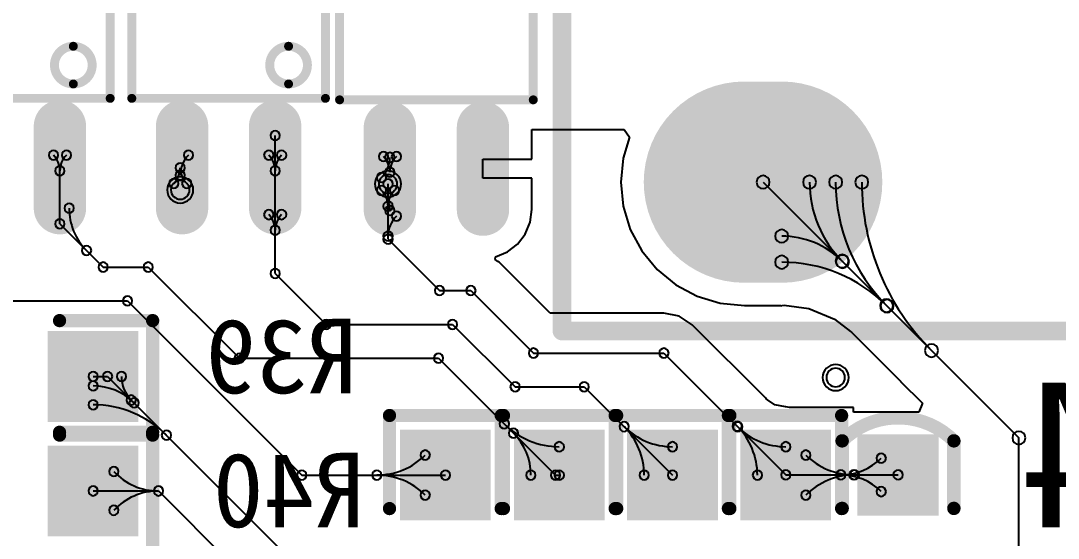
# Model space of a CAD drawing. Header units: inches. Extents: x 32166 to 34772, y 2386 to 4229.
# Drawn here: x 33564.4 to 33624.6, y 3107.7 to 3137.7 of the extents above; entities that cross this region are included whole.
import ezdxf

# ---------------------------------------------------------------- set-up
doc = ezdxf.new("R2010")
doc.units = ezdxf.units.IN
doc.header["$LTSCALE"] = 0.64311
doc.header["$MEASUREMENT"] = 0
for name, color, linetype in [('BOTTOMLAYER', 5, 'CONTINUOUS'), ('BOTTOMOVERLAY', 54, 'CONTINUOUS'), ('BOTTOMPASTE', 16, 'CONTINUOUS'), ('BOTTOMSOLDER', 6, 'CONTINUOUS'), ('MULTILAYER', 9, 'CONTINUOUS')]:
    doc.layers.add(name, color=color, linetype=linetype)
doc.styles.get("Standard").update_dxf_attribs({"font": 'txt', "width": 0.8})

msp = doc.modelspace()

# ---------------------------------------------------------------- linework, layer by layer
at = {"layer": 'BOTTOMLAYER'}
for p, q in [((33579.161, 3123.049), (33579.161, 3131.046)), ((33594.047, 3129.672), (33594.047, 3131.391)), ((33594.047, 3131.391), (33599.394, 3131.391)), ((33599.394, 3131.391), (33599.721, 3130.951)), ((33599.721, 3130.951), (33599.354, 3129.742)), ((33591.213, 3128.575), (33591.213, 3129.672)), ((33591.213, 3129.672), (33594.047, 3129.672)), ((33599.354, 3129.742), (33599.216, 3128.344)), ((33566.677, 3125.927), (33566.677, 3129.007)), ((33585.706, 3125.041), (33585.706, 3128.238)), ((33594.047, 3128.575), (33591.213, 3128.575)), ((33594.047, 3126.747), (33594.047, 3128.575)), ((33599.216, 3128.344), (33599.354, 3126.947)), ((33607.459, 3128.344), (33622.297, 3113.506)), ((33599.354, 3126.947), (33599.761, 3125.604)), ((33593.95, 3126.014), (33594.047, 3126.747)), ((33566.677, 3125.927), (33569.187, 3123.417)), ((33593.667, 3125.331), (33593.95, 3126.014)), ((33599.761, 3125.604), (33600.423, 3124.365)), ((33585.706, 3125.041), (33588.696, 3122.052)), ((33593.217, 3124.745), (33593.667, 3125.331)), ((33592.63, 3124.295), (33593.217, 3124.745)), ((33591.912, 3123.859), (33591.947, 3124.012)), ((33592.083, 3123.744), (33591.912, 3123.859)), ((33591.947, 3124.012), (33592.63, 3124.295)), ((33600.423, 3124.365), (33601.314, 3123.28)), ((33569.187, 3123.417), (33571.795, 3123.417)), ((33571.795, 3123.417), (33577.083, 3118.129)), ((33592.16, 3123.693), (33592.083, 3123.744)), ((33595.103, 3120.749), (33592.16, 3123.693)), ((33601.314, 3123.28), (33602.399, 3122.389)), ((33579.161, 3123.049), (33582.121, 3120.09)), ((33588.696, 3122.052), (33590.518, 3122.052)), ((33590.518, 3122.052), (33594.142, 3118.428)), ((33602.399, 3122.389), (33603.638, 3121.727)), ((33547.716, 3121.455), (33570.6, 3121.455)), ((33570.6, 3121.455), (33580.708, 3111.347)), ((33603.638, 3121.727), (33604.981, 3121.32)), ((33604.981, 3121.32), (33606.379, 3121.182)), ((33606.379, 3121.182), (33608.467, 3121.182)), ((33608.467, 3121.182), (33608.539, 3121.168)), ((33608.539, 3121.182), (33608.678, 3121.196)), ((33608.539, 3121.168), (33608.539, 3121.182)), ((33608.678, 3121.196), (33610.122, 3121.005)), ((33610.122, 3121.005), (33611.598, 3120.394)), ((33601.712, 3120.749), (33595.103, 3120.749)), ((33602.6, 3120.573), (33601.712, 3120.749)), ((33603.353, 3120.069), (33602.6, 3120.573)), ((33611.598, 3120.394), (33612.522, 3119.685)), ((33582.121, 3120.09), (33589.45, 3120.09)), ((33589.45, 3120.09), (33593.073, 3116.467)), ((33607.594, 3115.829), (33603.353, 3120.069)), ((33612.522, 3119.685), (33612.584, 3119.637)), ((33612.584, 3119.637), (33612.832, 3119.389)), ((33612.832, 3119.389), (33612.832, 3119.389)), ((33612.832, 3119.389), (33612.832, 3119.389)), ((33612.832, 3119.389), (33612.832, 3119.389)), ((33612.832, 3119.389), (33612.858, 3119.363)), ((33612.858, 3119.363), (33612.858, 3119.363)), ((33612.858, 3119.363), (33612.858, 3119.363)), ((33612.858, 3119.363), (33612.858, 3119.363)), ((33612.858, 3119.363), (33612.858, 3119.363)), ((33612.858, 3119.363), (33612.858, 3119.363)), ((33612.858, 3119.363), (33612.858, 3119.363)), ((33612.858, 3119.363), (33612.858, 3119.363)), ((33612.858, 3119.363), (33612.858, 3119.363)), ((33612.858, 3119.363), (33612.858, 3119.363)), ((33612.858, 3119.363), (33612.858, 3119.363)), ((33612.858, 3119.363), (33612.858, 3119.363)), ((33612.858, 3119.363), (33612.858, 3119.363)), ((33612.858, 3119.363), (33612.858, 3119.363)), ((33612.858, 3119.363), (33612.858, 3119.363)), ((33612.858, 3119.363), (33612.858, 3119.363)), ((33612.858, 3119.363), (33612.858, 3119.363)), ((33612.858, 3119.363), (33612.858, 3119.363)), ((33612.858, 3119.363), (33612.858, 3119.363)), ((33612.858, 3119.363), (33612.858, 3119.363)), ((33612.858, 3119.363), (33612.858, 3119.363)), ((33612.858, 3119.363), (33612.858, 3119.363)), ((33612.858, 3119.363), (33612.858, 3119.363)), ((33612.858, 3119.363), (33612.858, 3119.363)), ((33612.858, 3119.363), (33612.858, 3119.363)), ((33612.858, 3119.363), (33612.858, 3119.363)), ((33612.858, 3119.363), (33615.424, 3116.798)), ((33594.142, 3118.428), (33601.712, 3118.428)), ((33601.712, 3118.428), (33608.784, 3111.356)), ((33577.083, 3118.129), (33588.637, 3118.129)), ((33588.637, 3118.129), (33595.42, 3111.347)), ((33568.599, 3117.069), (33569.443, 3117.069)), ((33569.443, 3117.069), (33610.806, 3075.707)), ((33615.424, 3116.798), (33615.438, 3116.781)), ((33615.438, 3116.781), (33615.439, 3116.782)), ((33615.438, 3116.781), (33615.438, 3116.781)), ((33615.439, 3116.782), (33616.711, 3115.511)), ((33593.073, 3116.467), (33597.088, 3116.467)), ((33597.088, 3116.467), (33602.209, 3111.347)), ((33607.6, 3115.836), (33607.594, 3115.829)), ((33607.646, 3115.777), (33607.6, 3115.836)), ((33607.713, 3115.71), (33607.646, 3115.777)), ((33608.152, 3115.417), (33607.713, 3115.71)), ((33608.754, 3115.297), (33608.152, 3115.417)), ((33616.711, 3115.511), (33616.501, 3115.004)), ((33608.775, 3115.314), (33608.754, 3115.297)), ((33608.999, 3115.269), (33608.775, 3115.314)), ((33608.775, 3115.314), (33608.775, 3115.314)), ((33612.698, 3115.269), (33608.999, 3115.269)), ((33612.698, 3115.004), (33612.698, 3115.269)), ((33616.501, 3115.004), (33612.698, 3115.004)), ((33622.297, 3104.262), (33622.297, 3113.506)), ((33580.708, 3111.347), (33589.033, 3111.347)), ((33595.42, 3111.347), (33595.642, 3111.347)), ((33608.784, 3111.356), (33615.287, 3111.356)), ((33568.599, 3110.425), (33572.389, 3110.425)), ((33572.389, 3110.425), (33607.194, 3075.62))]:
    msp.add_line(p, q, dxfattribs=at)
for points, const_width in [([(33606.379, 3128.344), (33608.539, 3128.344)], 10.8), ([(33566.677, 3131.586), (33566.677, 3126.834)], 2.16), ([(33573.761, 3131.586), (33573.761, 3126.834)], 2.16), ([(33579.161, 3131.586), (33579.161, 3126.834)], 2.16), ([(33585.814, 3126.747), (33585.814, 3131.499)], 2.16), ([(33591.214, 3126.747), (33591.214, 3131.499)], 2.16)]:
    msp.add_lwpolyline(points, dxfattribs=dict(at, const_width=const_width))
for points, const_width in [([(33609.079, 3128.344, 1), (33603.679, 3128.344, 1)], 5.4), ([(33611.239, 3128.344, 1), (33605.839, 3128.344, 1)], 5.4), ([(33566.677, 3131.046, 1), (33566.677, 3132.126, 1)], 1.08), ([(33573.761, 3131.046, 1), (33573.761, 3132.126, 1)], 1.08), ([(33579.161, 3131.046, 1), (33579.161, 3132.126, 1)], 1.08), ([(33585.814, 3132.039, 1), (33585.814, 3130.959, 1)], 1.08), ([(33591.214, 3132.039, 1), (33591.214, 3130.959, 1)], 1.08), ([(33566.677, 3126.294, 1), (33566.677, 3127.374, 1)], 1.08), ([(33573.761, 3126.294, 1), (33573.761, 3127.374, 1)], 1.08), ([(33579.161, 3126.294, 1), (33579.161, 3127.374, 1)], 1.08), ([(33585.814, 3127.287, 1), (33585.814, 3126.207, 1)], 1.08), ([(33591.214, 3127.287, 1), (33591.214, 3126.207, 1)], 1.08)]:
    msp.add_lwpolyline(points, format="xyb", close=True, dxfattribs=dict(at, const_width=const_width))
for centre, radius, start, end in [((33579.161, 3131.046), 0.274, 0, 180), ((33579.161, 3131.046), 0.274, 180, 0), ((33566.301, 3129.914), 0.274, 0, 180), ((33566.301, 3129.914), 0.274, 180, 0), ((33565.394, 3129.007), 1.283, 0.00037, 45.00037), ((33567.96, 3129.007), 1.283, 134.99963, 179.99963), ((33567.052, 3129.914), 0.274, 0, 180), ((33567.052, 3129.914), 0.274, 180, 0), ((33575.305, 3128.746), 1.652, 134.99977, 179.99977), ((33574.137, 3129.914), 0.274, 0, 180), ((33574.137, 3129.914), 0.274, 180, 0), ((33578.786, 3129.914), 0.274, 0, 180), ((33578.786, 3129.914), 0.274, 180, 0), ((33577.879, 3129.007), 1.283, 0.00037, 45.00037), ((33580.444, 3129.007), 1.283, 134.99963, 179.99963), ((33579.537, 3129.914), 0.274, 0, 180), ((33579.537, 3129.914), 0.274, 180, 0), ((33585.439, 3129.828), 0.274, 0, 180), ((33585.439, 3129.828), 0.274, 180, 0), ((33584.532, 3128.921), 1.283, 0.00037, 45.00037), ((33585.814, 3129.781), 0.274, 0, 180), ((33587.097, 3128.921), 1.283, 134.99963, 179.99963), ((33586.19, 3129.828), 0.274, 0, 180), ((33586.19, 3129.828), 0.274, 180, 0), ((33566.677, 3129.007), 0.274, 0, 180), ((33566.677, 3129.007), 0.274, 0, 180), ((33566.677, 3129.007), 0.274, 0, 180), ((33573.654, 3129.175), 0.274, 0, 180), ((33573.654, 3129.175), 0.274, 0, 180), ((33579.161, 3129.007), 0.274, 0, 180), ((33579.161, 3129.007), 0.274, 0, 180), ((33584.163, 3129.781), 1.652, 314.99969, 359.99969), ((33585.814, 3129.781), 0.274, 180, 0), ((33566.677, 3129.007), 0.274, 180, 0), ((33566.677, 3129.007), 0.274, 180, 0), ((33566.677, 3129.007), 0.274, 180, 0), ((33572.371, 3129.175), 1.283, 314.99963, 359.99963), ((33573.654, 3129.175), 0.274, 180, 0), ((33573.654, 3129.175), 0.274, 180, 0), ((33573.654, 3128.746), 0.274, 0, 180), ((33573.654, 3128.746), 0.274, 180, 0), ((33574.936, 3129.175), 1.283, 180.00037, 225.00037), ((33579.161, 3129.007), 0.274, 180, 0), ((33579.161, 3129.007), 0.274, 180, 0), ((33585.331, 3128.613), 0.274, 0, 180), ((33585.331, 3128.613), 0.274, 180, 0), ((33585.706, 3128.238), 0.54, 0, 180), ((33585.814, 3128.921), 0.274, 0, 180), ((33585.814, 3128.921), 0.274, 0, 180), ((33585.814, 3128.921), 0.274, 180, 0), ((33585.814, 3128.921), 0.274, 180, 0), ((33607.459, 3128.344), 0.378, 0, 180), ((33610.159, 3128.344), 0.378, 0, 180), ((33610.159, 3128.344), 0.378, 0, 180), ((33611.671, 3128.344), 0.378, 0, 180), ((33611.671, 3128.344), 0.378, 0, 180), ((33613.183, 3128.344), 0.378, 0, 180), ((33613.183, 3128.344), 0.378, 0, 180), ((33573.278, 3128.268), 0.274, 0, 180), ((33573.278, 3128.268), 0.274, 180, 0), ((33573.654, 3127.892), 0.54, 0, 180), ((33574.029, 3128.268), 0.274, 0, 180), ((33574.029, 3128.268), 0.274, 180, 0), ((33585.331, 3127.862), 0.274, 0, 180), ((33585.331, 3127.862), 0.274, 0, 180), ((33585.706, 3128.238), 0.54, 180, 0), ((33585.706, 3128.238), 0.274, 0, 180), ((33585.706, 3128.238), 0.274, 180, 0), ((33586.082, 3127.862), 0.274, 0, 180), ((33607.459, 3128.344), 0.378, 180, 0), ((33610.159, 3128.344), 0.378, 180, 0), ((33610.159, 3128.344), 0.378, 180, 0), ((33616.677, 3128.344), 6.518, 180.00008, 225.00008), ((33616.677, 3128.344), 6.518, 180.00008, 225.00008), ((33611.671, 3128.344), 0.378, 180, 0), ((33611.671, 3128.344), 0.378, 180, 0), ((33621.839, 3128.344), 10.169, 179.99996, 224.99996), ((33621.839, 3128.344), 10.169, 179.99996, 224.99996), ((33613.183, 3128.344), 0.378, 180, 0), ((33613.183, 3128.344), 0.378, 180, 0), ((33627.002, 3128.344), 13.819, 180, 225), ((33627.002, 3128.344), 13.819, 180, 225), ((33573.654, 3127.892), 0.54, 180, 0), ((33585.331, 3127.862), 0.274, 180, 0), ((33585.331, 3127.862), 0.274, 180, 0), ((33584.163, 3126.694), 1.652, 0.00031, 45.00031), ((33584.423, 3126.955), 1.283, 0.00037, 45.00037), ((33586.989, 3126.955), 1.283, 134.99963, 179.99963), ((33586.082, 3127.862), 0.274, 180, 0), ((33567.208, 3126.834), 0.274, 0, 180), ((33567.208, 3126.834), 0.274, 180, 0), ((33570.681, 3126.834), 3.473, 180.00002, 225.00002), ((33585.706, 3126.955), 0.274, 0, 180), ((33585.706, 3126.955), 0.274, 0, 180), ((33585.706, 3126.955), 0.274, 180, 0), ((33585.706, 3126.955), 0.274, 180, 0), ((33585.814, 3126.694), 0.274, 0, 180), ((33566.677, 3125.927), 0.274, 0, 180), ((33566.677, 3125.927), 0.274, 0, 180), ((33578.786, 3126.458), 0.274, 0, 180), ((33578.786, 3126.458), 0.274, 180, 0), ((33577.879, 3125.551), 1.283, 0.00037, 45.00037), ((33580.444, 3125.551), 1.283, 134.99963, 179.99963), ((33579.537, 3126.458), 0.274, 0, 180), ((33579.537, 3126.458), 0.274, 180, 0), ((33585.814, 3126.694), 0.274, 180, 0), ((33587.358, 3125.204), 1.652, 134.99969, 179.99969), ((33586.19, 3126.372), 0.274, 0, 180), ((33586.19, 3126.372), 0.274, 180, 0), ((33566.677, 3125.927), 0.274, 180, 0), ((33566.677, 3125.927), 0.274, 180, 0), ((33579.161, 3125.551), 0.274, 0, 180), ((33579.161, 3125.551), 0.274, 0, 180), ((33608.539, 3125.212), 0.378, 0, 180), ((33608.539, 3125.212), 0.378, 0, 180), ((33579.161, 3125.551), 0.274, 180, 0), ((33579.161, 3125.551), 0.274, 180, 0), ((33585.706, 3125.204), 0.274, 0, 180), ((33585.706, 3125.041), 0.274, 0, 180), ((33585.706, 3125.041), 0.274, 0, 180), ((33585.706, 3125.204), 0.274, 180, 0), ((33585.706, 3125.041), 0.274, 180, 0), ((33585.706, 3125.041), 0.274, 180, 0), ((33608.539, 3125.212), 0.378, 180, 0), ((33608.539, 3125.212), 0.378, 180, 0), ((33608.539, 3120.258), 4.954, 45.00009, 90.00009), ((33608.539, 3120.258), 4.954, 45.00009, 90.00009), ((33568.225, 3124.378), 0.274, 0, 180), ((33568.225, 3124.378), 0.274, 180, 0), ((33608.539, 3123.7), 0.378, 0, 180), ((33608.539, 3123.7), 0.378, 0, 180), ((33612.042, 3123.761), 0.378, 0, 180), ((33612.042, 3123.761), 0.378, 0, 180), ((33612.068, 3123.735), 0.378, 0, 180), ((33612.068, 3123.735), 0.378, 0, 180), ((33569.187, 3123.417), 0.274, 0, 180), ((33569.187, 3123.417), 0.274, 0, 180), ((33569.187, 3123.417), 0.274, 180, 0), ((33569.187, 3123.417), 0.274, 180, 0), ((33571.795, 3123.417), 0.274, 0, 180), ((33571.795, 3123.417), 0.274, 0, 180), ((33571.795, 3123.417), 0.274, 180, 0), ((33571.795, 3123.417), 0.274, 180, 0), ((33579.161, 3123.049), 0.274, 0, 180), ((33579.161, 3123.049), 0.274, 0, 180), ((33608.539, 3123.7), 0.378, 180, 0), ((33608.539, 3123.7), 0.378, 180, 0), ((33608.539, 3115.096), 8.604, 45.00001, 90.00001), ((33608.539, 3115.096), 8.604, 45.00001, 90.00001), ((33612.042, 3123.761), 0.378, 180, 0), ((33612.042, 3123.761), 0.378, 180, 0), ((33612.068, 3123.735), 0.378, 180, 0), ((33612.068, 3123.735), 0.378, 180, 0), ((33579.161, 3123.049), 0.274, 180, 0), ((33579.161, 3123.049), 0.274, 180, 0), ((33588.696, 3122.052), 0.274, 0, 180), ((33588.696, 3122.052), 0.274, 0, 180), ((33588.696, 3122.052), 0.274, 180, 0), ((33588.696, 3122.052), 0.274, 180, 0), ((33590.518, 3122.052), 0.274, 0, 180), ((33590.518, 3122.052), 0.274, 0, 180), ((33590.518, 3122.052), 0.274, 180, 0), ((33590.518, 3122.052), 0.274, 180, 0), ((33570.6, 3121.455), 0.274, 0, 180), ((33570.6, 3121.455), 0.274, 0, 180), ((33570.6, 3121.455), 0.274, 180, 0), ((33570.6, 3121.455), 0.274, 180, 0), ((33614.623, 3121.18), 0.378, 0, 180), ((33614.623, 3121.18), 0.378, 0, 180), ((33614.649, 3121.154), 0.378, 0, 180), ((33614.649, 3121.154), 0.378, 0, 180), ((33614.623, 3121.18), 0.378, 180, 0), ((33614.623, 3121.18), 0.378, 180, 0), ((33614.649, 3121.154), 0.378, 180, 0), ((33614.649, 3121.154), 0.378, 180, 0), ((33582.121, 3120.09), 0.274, 0, 180), ((33582.121, 3120.09), 0.274, 0, 180), ((33589.45, 3120.09), 0.274, 0, 180), ((33589.45, 3120.09), 0.274, 0, 180), ((33582.121, 3120.09), 0.274, 180, 0), ((33582.121, 3120.09), 0.274, 180, 0), ((33589.45, 3120.09), 0.274, 180, 0), ((33589.45, 3120.09), 0.274, 180, 0), ((33577.083, 3118.129), 0.274, 0, 180), ((33577.083, 3118.129), 0.274, 0, 180), ((33588.637, 3118.129), 0.274, 0, 180), ((33588.637, 3118.129), 0.274, 0, 180), ((33594.142, 3118.428), 0.274, 0, 180), ((33594.142, 3118.428), 0.274, 0, 180), ((33594.142, 3118.428), 0.274, 180, 0), ((33594.142, 3118.428), 0.274, 180, 0), ((33601.712, 3118.428), 0.274, 0, 180), ((33601.712, 3118.428), 0.274, 0, 180), ((33601.712, 3118.428), 0.274, 180, 0), ((33601.712, 3118.428), 0.274, 180, 0), ((33617.23, 3118.573), 0.378, 0, 180), ((33617.23, 3118.573), 0.378, 0, 180), ((33617.23, 3118.573), 0.378, 180, 0), ((33617.23, 3118.573), 0.378, 180, 0), ((33577.083, 3118.129), 0.274, 180, 0), ((33577.083, 3118.129), 0.274, 180, 0), ((33588.637, 3118.129), 0.274, 180, 0), ((33588.637, 3118.129), 0.274, 180, 0), ((33568.599, 3117.069), 0.274, 0, 180), ((33569.443, 3117.069), 0.274, 0, 180), ((33569.443, 3117.069), 0.274, 0, 180), ((33570.245, 3117.069), 0.274, 0, 180), ((33570.245, 3117.069), 0.274, 0, 180), ((33611.67, 3117.006), 0.54, 0, 180), ((33568.599, 3117.069), 0.274, 180, 0), ((33568.599, 3116.52), 0.274, 0, 180), ((33568.599, 3116.52), 0.274, 0, 180), ((33569.443, 3117.069), 0.274, 180, 0), ((33569.443, 3117.069), 0.274, 180, 0), ((33570.245, 3117.069), 0.274, 180, 0), ((33570.245, 3117.069), 0.274, 180, 0), ((33572.181, 3117.069), 1.936, 180.00002, 225.00002), ((33572.181, 3117.069), 1.936, 180.00002, 225.00002), ((33593.073, 3116.467), 0.274, 0, 180), ((33593.073, 3116.467), 0.274, 0, 180), ((33597.088, 3116.467), 0.274, 0, 180), ((33597.088, 3116.467), 0.274, 0, 180), ((33611.67, 3117.006), 0.54, 180, 0), ((33568.599, 3116.52), 0.274, 180, 0), ((33568.599, 3116.52), 0.274, 180, 0), ((33568.599, 3113.158), 3.362, 45.00015, 90.00015), ((33568.599, 3113.158), 3.362, 45.00015, 90.00015), ((33570.812, 3115.7), 0.274, 0, 180), ((33570.812, 3115.7), 0.274, 0, 180), ((33593.073, 3116.467), 0.274, 180, 0), ((33593.073, 3116.467), 0.274, 180, 0), ((33597.088, 3116.467), 0.274, 180, 0), ((33597.088, 3116.467), 0.274, 180, 0), ((33568.599, 3115.423), 0.274, 0, 180), ((33568.599, 3115.423), 0.274, 0, 180), ((33568.599, 3115.423), 0.274, 180, 0), ((33568.599, 3115.423), 0.274, 180, 0), ((33568.599, 3109.412), 6.011, 45.00001, 90.00001), ((33568.599, 3109.412), 6.011, 45.00001, 90.00001), ((33570.812, 3115.7), 0.274, 180, 0), ((33570.812, 3115.7), 0.274, 180, 0), ((33570.976, 3115.536), 0.274, 0, 180), ((33570.976, 3115.536), 0.274, 0, 180), ((33570.976, 3115.536), 0.274, 180, 0), ((33570.976, 3115.536), 0.274, 180, 0), ((33592.452, 3114.314), 0.274, 0, 180), ((33592.452, 3114.314), 0.274, 0, 180), ((33592.452, 3114.314), 0.274, 180, 0), ((33592.452, 3114.314), 0.274, 180, 0), ((33595.642, 3117.504), 4.511, 224.99991, 269.99991), ((33595.642, 3117.504), 4.511, 224.99991, 269.99991), ((33599.399, 3114.156), 0.274, 0, 180), ((33599.399, 3114.156), 0.274, 0, 180), ((33599.399, 3114.156), 0.274, 0, 180), ((33599.399, 3114.156), 0.274, 0, 180), ((33599.399, 3114.156), 0.274, 180, 0), ((33599.399, 3114.156), 0.274, 180, 0), ((33599.399, 3114.156), 0.274, 180, 0), ((33599.399, 3114.156), 0.274, 180, 0), ((33596.589, 3111.347), 3.974, 360, 45), ((33602.209, 3116.966), 3.974, 225, 270), ((33602.209, 3116.966), 3.974, 225, 270), ((33596.589, 3111.347), 3.974, 360, 45), ((33605.952, 3114.188), 0.274, 0, 180), ((33605.952, 3114.188), 0.274, 0, 180), ((33605.952, 3114.188), 0.274, 180, 0), ((33605.952, 3114.188), 0.274, 180, 0), ((33605.997, 3114.143), 0.274, 0, 180), ((33605.997, 3114.143), 0.274, 0, 180), ((33603.111, 3111.347), 4.018, 360, 45), ((33603.111, 3111.347), 4.018, 360, 45), ((33572.85, 3113.662), 0.274, 0, 180), ((33572.85, 3113.662), 0.274, 0, 180), ((33572.85, 3113.662), 0.274, 180, 0), ((33572.85, 3113.662), 0.274, 180, 0), ((33592.99, 3113.776), 0.274, 0, 180), ((33592.99, 3113.776), 0.274, 0, 180), ((33592.99, 3113.776), 0.274, 180, 0), ((33592.99, 3113.776), 0.274, 180, 0), ((33590.56, 3111.347), 3.436, 359.99987, 44.99987), ((33590.56, 3111.347), 3.436, 359.99987, 44.99987), ((33605.997, 3114.143), 0.274, 180, 0), ((33605.997, 3114.143), 0.274, 180, 0), ((33608.775, 3116.921), 3.929, 225, 270), ((33608.775, 3116.921), 3.929, 225, 270), ((33622.297, 3113.506), 0.378, 0, 180), ((33622.297, 3113.506), 0.378, 0, 180), ((33595.642, 3112.992), 0.274, 0, 180), ((33595.642, 3112.992), 0.274, 0, 180), ((33595.642, 3112.992), 0.274, 180, 0), ((33595.642, 3112.992), 0.274, 180, 0), ((33602.209, 3112.992), 0.274, 0, 180), ((33602.209, 3112.992), 0.274, 0, 180), ((33602.209, 3112.992), 0.274, 180, 0), ((33602.209, 3112.992), 0.274, 180, 0), ((33608.775, 3112.992), 0.274, 0, 180), ((33608.775, 3112.992), 0.274, 0, 180), ((33608.775, 3112.992), 0.274, 180, 0), ((33608.775, 3112.992), 0.274, 180, 0), ((33622.297, 3113.506), 0.378, 180, 0), ((33622.297, 3113.506), 0.378, 180, 0), ((33585.059, 3115.32), 3.974, 270, 315), ((33585.059, 3115.32), 3.974, 270, 315), ((33587.869, 3112.51), 0.274, 0, 180), ((33587.869, 3112.51), 0.274, 0, 180), ((33587.869, 3112.51), 0.274, 180, 0), ((33587.869, 3112.51), 0.274, 180, 0), ((33609.939, 3112.51), 0.274, 0, 180), ((33609.939, 3112.51), 0.274, 0, 180), ((33609.939, 3112.51), 0.274, 180, 0), ((33609.939, 3112.51), 0.274, 180, 0), ((33612.726, 3115.298), 3.942, 225, 270), ((33612.726, 3115.298), 3.942, 225, 270), ((33614.317, 3112.326), 0.274, 0, 180), ((33614.317, 3112.326), 0.274, 0, 180), ((33569.802, 3111.548), 0.274, 0, 180), ((33569.802, 3111.548), 0.274, 0, 180), ((33611.976, 3114.667), 3.311, 269.99986, 314.99986), ((33611.976, 3114.667), 3.311, 269.99986, 314.99986), ((33614.317, 3112.326), 0.274, 180, 0), ((33614.317, 3112.326), 0.274, 180, 0), ((33569.802, 3111.548), 0.274, 180, 0), ((33569.802, 3111.548), 0.274, 180, 0), ((33572.389, 3113.965), 3.541, 223.05208, 270.00008), ((33572.389, 3113.965), 3.541, 223.05208, 270.00008), ((33580.708, 3111.347), 0.274, 0, 180), ((33580.708, 3111.347), 0.274, 0, 180), ((33580.708, 3111.347), 0.274, 180, 0), ((33580.708, 3111.347), 0.274, 180, 0), ((33585.059, 3111.347), 0.274, 0, 180), ((33585.059, 3111.347), 0.274, 0, 180), ((33585.059, 3111.347), 0.274, 0, 180), ((33585.059, 3111.347), 0.274, 0, 180), ((33585.059, 3111.347), 0.274, 180, 0), ((33585.059, 3111.347), 0.274, 180, 0), ((33585.059, 3111.347), 0.274, 180, 0), ((33585.059, 3111.347), 0.274, 180, 0), ((33585.059, 3107.373), 3.974, 45, 90), ((33585.059, 3107.373), 3.974, 45, 90), ((33589.033, 3111.347), 0.274, 0, 180), ((33589.033, 3111.347), 0.274, 180, 0), ((33593.996, 3111.347), 0.274, 0, 180), ((33593.996, 3111.347), 0.274, 0, 180), ((33593.996, 3111.347), 0.274, 180, 0), ((33593.996, 3111.347), 0.274, 180, 0), ((33595.42, 3111.347), 0.274, 0, 180), ((33595.42, 3111.347), 0.274, 0, 180), ((33595.42, 3111.347), 0.274, 180, 0), ((33595.42, 3111.347), 0.274, 180, 0), ((33595.642, 3111.347), 0.274, 0, 180), ((33595.642, 3111.347), 0.274, 180, 0), ((33600.563, 3111.347), 0.274, 0, 180), ((33600.563, 3111.347), 0.274, 0, 180), ((33600.563, 3111.347), 0.274, 180, 0), ((33600.563, 3111.347), 0.274, 180, 0), ((33602.209, 3111.347), 0.274, 0, 180), ((33602.209, 3111.347), 0.274, 180, 0), ((33607.129, 3111.347), 0.274, 0, 180), ((33607.129, 3111.347), 0.274, 0, 180), ((33607.129, 3111.347), 0.274, 180, 0), ((33607.129, 3111.347), 0.274, 180, 0), ((33608.784, 3111.356), 0.274, 0, 180), ((33608.784, 3111.356), 0.274, 0, 180), ((33608.784, 3111.356), 0.274, 180, 0), ((33608.784, 3111.356), 0.274, 180, 0), ((33612.771, 3107.351), 4.005, 90, 135), ((33612.771, 3107.351), 4.005, 90, 135), ((33611.976, 3111.356), 0.274, 0, 180), ((33611.976, 3111.356), 0.274, 0, 180), ((33611.976, 3111.356), 0.274, 0, 180), ((33611.976, 3111.356), 0.274, 0, 180), ((33611.976, 3111.356), 0.274, 180, 0), ((33611.976, 3111.356), 0.274, 180, 0), ((33611.976, 3111.356), 0.274, 180, 0), ((33611.976, 3111.356), 0.274, 180, 0), ((33611.976, 3108.044), 3.311, 45.00014, 90.00014), ((33611.976, 3108.044), 3.311, 45.00014, 90.00014), ((33612.726, 3111.356), 0.274, 0, 180), ((33612.726, 3111.356), 0.274, 0, 180), ((33612.726, 3111.356), 0.274, 180, 0), ((33612.726, 3111.356), 0.274, 180, 0), ((33612.771, 3111.356), 0.274, 0, 180), ((33612.771, 3111.356), 0.274, 0, 180), ((33612.771, 3111.356), 0.274, 180, 0), ((33612.771, 3111.356), 0.274, 180, 0), ((33615.287, 3111.356), 0.274, 0, 180), ((33615.287, 3111.356), 0.274, 180, 0), ((33568.599, 3110.425), 0.274, 0, 180), ((33572.389, 3110.425), 0.274, 0, 180), ((33572.389, 3110.425), 0.274, 0, 180), ((33572.389, 3110.425), 0.274, 0, 180), ((33572.389, 3110.425), 0.274, 0, 180), ((33572.389, 3110.425), 0.274, 0, 180), ((33572.389, 3110.425), 0.274, 0, 180), ((33614.317, 3110.386), 0.274, 0, 180), ((33614.317, 3110.386), 0.274, 0, 180), ((33568.599, 3110.425), 0.274, 180, 0), ((33572.389, 3106.884), 3.541, 89.99992, 136.94792), ((33572.389, 3106.884), 3.541, 89.99992, 136.94792), ((33572.389, 3110.425), 0.274, 180, 0), ((33572.389, 3110.425), 0.274, 180, 0), ((33572.389, 3110.425), 0.274, 180, 0), ((33572.389, 3110.425), 0.274, 180, 0), ((33572.389, 3110.425), 0.274, 180, 0), ((33572.389, 3110.425), 0.274, 180, 0), ((33587.869, 3110.183), 0.274, 0, 180), ((33587.869, 3110.183), 0.274, 0, 180), ((33587.869, 3110.183), 0.274, 180, 0), ((33587.869, 3110.183), 0.274, 180, 0), ((33609.939, 3110.183), 0.274, 0, 180), ((33609.939, 3110.183), 0.274, 0, 180), ((33609.939, 3110.183), 0.274, 180, 0), ((33609.939, 3110.183), 0.274, 180, 0), ((33614.317, 3110.386), 0.274, 180, 0), ((33614.317, 3110.386), 0.274, 180, 0), ((33569.802, 3109.301), 0.274, 0, 180), ((33569.802, 3109.301), 0.274, 0, 180), ((33569.802, 3109.301), 0.274, 180, 0), ((33569.802, 3109.301), 0.274, 180, 0)]:
    msp.add_arc(centre, radius, start, end, dxfattribs=at)
for points in [[(33566.405, 3114.874), (33570.794, 3114.874), (33566.405, 3119.264), (33570.794, 3119.264)], [(33586.838, 3113.541), (33586.838, 3109.152), (33591.227, 3113.541), (33591.227, 3109.152)], [(33597.837, 3109.152), (33597.837, 3113.541), (33593.448, 3109.152), (33593.448, 3113.541)], [(33604.403, 3109.152), (33604.403, 3113.541), (33600.014, 3109.152), (33600.014, 3113.541)], [(33610.97, 3109.152), (33610.97, 3113.541), (33606.581, 3109.152), (33606.581, 3113.541)], [(33613.367, 3113.276), (33613.367, 3109.436), (33617.208, 3113.276), (33617.208, 3109.436)], [(33566.405, 3108.23), (33570.794, 3108.23), (33566.405, 3112.619), (33570.794, 3112.619)]]:
    msp.add_solid(points, dxfattribs=at)
at = {"layer": 'BOTTOMOVERLAY'}
for points, const_width in [([(33595.795, 3119.704), (33595.795, 3244.984)], 1.08), ([(33569.593, 3133.206), (33569.593, 3152.214)], 0.518), ([(33570.845, 3133.206), (33570.845, 3152.214)], 0.518), ([(33582.077, 3133.206), (33582.077, 3152.214)], 0.518), ([(33582.898, 3133.119), (33582.898, 3152.127)], 0.518), ([(33594.13, 3133.119), (33594.13, 3152.127)], 0.518), ([(33558.361, 3133.206), (33569.593, 3133.206)], 0.518), ([(33570.845, 3133.206), (33582.077, 3133.206)], 0.518), ([(33582.898, 3133.119), (33594.13, 3133.119)], 0.518), ([(33566.655, 3120.309), (33572.055, 3120.309)], 0.768), ([(33572.055, 3113.829), (33572.055, 3120.309)], 0.768), ([(33595.795, 3119.704), (33651.955, 3119.704)], 1.08), ([(33585.793, 3109.403), (33585.793, 3114.803)], 0.768), ([(33585.793, 3114.803), (33592.273, 3114.803)], 0.768), ([(33592.273, 3109.403), (33592.273, 3114.803)], 0.768), ([(33592.402, 3114.803), (33598.882, 3114.803)], 0.768), ([(33592.402, 3109.403), (33592.402, 3114.803)], 0.768), ([(33598.882, 3109.403), (33598.882, 3114.803)], 0.768), ([(33598.969, 3114.803), (33605.449, 3114.803)], 0.768), ([(33598.969, 3109.403), (33598.969, 3114.803)], 0.768), ([(33605.449, 3109.403), (33605.449, 3114.803)], 0.768), ([(33605.535, 3114.803), (33612.015, 3114.803)], 0.768), ([(33605.535, 3109.403), (33605.535, 3114.803)], 0.768), ([(33612.015, 3109.403), (33612.015, 3114.803)], 0.768), ([(33566.655, 3113.829), (33572.055, 3113.829)], 0.768), ([(33566.655, 3113.665), (33572.055, 3113.665)], 0.768), ([(33572.055, 3107.185), (33572.055, 3113.665)], 0.768), ([(33612.047, 3109.412), (33612.047, 3113.331)], 0.778), ([(33618.527, 3109.412), (33618.527, 3113.331)], 0.778)]:
    msp.add_lwpolyline(points, dxfattribs=dict(at, const_width=const_width))
for points, const_width in [([(33567.453, 3136.228, 1), (33567.453, 3134.041, 1)], 0.518), ([(33567.453, 3136.099, 1), (33567.453, 3136.358, 1)], 0.259), ([(33579.938, 3136.228, 1), (33579.938, 3134.041, 1)], 0.518), ([(33579.938, 3136.099, 1), (33579.938, 3136.358, 1)], 0.259), ([(33567.453, 3133.911, 1), (33567.453, 3134.17, 1)], 0.259), ([(33579.938, 3133.911, 1), (33579.938, 3134.17, 1)], 0.259), ([(33569.593, 3133.076, 1), (33569.593, 3133.335, 1)], 0.259), ([(33569.593, 3133.076, 1), (33569.593, 3133.335, 1)], 0.259), ([(33570.845, 3133.076, 1), (33570.845, 3133.335, 1)], 0.259), ([(33570.845, 3133.076, 1), (33570.845, 3133.335, 1)], 0.259), ([(33582.077, 3133.076, 1), (33582.077, 3133.335, 1)], 0.259), ([(33582.077, 3133.076, 1), (33582.077, 3133.335, 1)], 0.259), ([(33582.898, 3133.249, 1), (33582.898, 3132.99, 1)], 0.259), ([(33582.898, 3133.249, 1), (33582.898, 3132.99, 1)], 0.259), ([(33594.13, 3133.249, 1), (33594.13, 3132.99, 1)], 0.259), ([(33594.13, 3133.249, 1), (33594.13, 3132.99, 1)], 0.259), ([(33566.655, 3120.117, 1), (33566.655, 3120.501, 1)], 0.384), ([(33572.055, 3120.117, 1), (33572.055, 3120.501, 1)], 0.384), ([(33572.055, 3120.117, 1), (33572.055, 3120.501, 1)], 0.384), ([(33596.065, 3119.704, 1), (33595.525, 3119.704, 1)], 0.54), ([(33596.065, 3119.704, 1), (33595.525, 3119.704, 1)], 0.54), ([(33585.601, 3114.803, 1), (33585.985, 3114.803, 1)], 0.384), ([(33585.601, 3114.803, 1), (33585.985, 3114.803, 1)], 0.384), ([(33592.081, 3114.803, 1), (33592.465, 3114.803, 1)], 0.384), ([(33592.081, 3114.803, 1), (33592.465, 3114.803, 1)], 0.384), ([(33592.594, 3114.803, 1), (33592.21, 3114.803, 1)], 0.384), ([(33592.594, 3114.803, 1), (33592.21, 3114.803, 1)], 0.384), ([(33599.074, 3114.803, 1), (33598.69, 3114.803, 1)], 0.384), ([(33599.074, 3114.803, 1), (33598.69, 3114.803, 1)], 0.384), ([(33599.161, 3114.803, 1), (33598.777, 3114.803, 1)], 0.384), ([(33599.161, 3114.803, 1), (33598.777, 3114.803, 1)], 0.384), ([(33605.641, 3114.803, 1), (33605.257, 3114.803, 1)], 0.384), ([(33605.641, 3114.803, 1), (33605.257, 3114.803, 1)], 0.384), ([(33605.727, 3114.803, 1), (33605.343, 3114.803, 1)], 0.384), ([(33605.727, 3114.803, 1), (33605.343, 3114.803, 1)], 0.384), ([(33612.207, 3114.803, 1), (33611.823, 3114.803, 1)], 0.384), ([(33612.207, 3114.803, 1), (33611.823, 3114.803, 1)], 0.384), ([(33566.655, 3113.637, 1), (33566.655, 3114.021, 1)], 0.384), ([(33572.055, 3113.637, 1), (33572.055, 3114.021, 1)], 0.384), ([(33572.055, 3113.637, 1), (33572.055, 3114.021, 1)], 0.384), ([(33566.655, 3113.473, 1), (33566.655, 3113.857, 1)], 0.384), ([(33572.055, 3113.473, 1), (33572.055, 3113.857, 1)], 0.384), ([(33572.055, 3113.473, 1), (33572.055, 3113.857, 1)], 0.384), ([(33611.853, 3113.331, 1), (33612.242, 3113.331, 1)], 0.389), ([(33611.853, 3113.331, 1), (33612.242, 3113.331, 1)], 0.389), ([(33618.333, 3113.331, 1), (33618.722, 3113.331, 1)], 0.389), ([(33618.333, 3113.331, 1), (33618.722, 3113.331, 1)], 0.389), ([(33585.601, 3109.403, 1), (33585.985, 3109.403, 1)], 0.384), ([(33592.081, 3109.403, 1), (33592.465, 3109.403, 1)], 0.384), ([(33592.594, 3109.403, 1), (33592.21, 3109.403, 1)], 0.384), ([(33599.074, 3109.403, 1), (33598.69, 3109.403, 1)], 0.384), ([(33599.161, 3109.403, 1), (33598.777, 3109.403, 1)], 0.384), ([(33605.641, 3109.403, 1), (33605.257, 3109.403, 1)], 0.384), ([(33605.727, 3109.403, 1), (33605.343, 3109.403, 1)], 0.384), ([(33612.207, 3109.403, 1), (33611.823, 3109.403, 1)], 0.384), ([(33611.853, 3109.412, 1), (33612.242, 3109.412, 1)], 0.389), ([(33618.333, 3109.412, 1), (33618.722, 3109.412, 1)], 0.389)]:
    msp.add_lwpolyline(points, format="xyb", close=True, dxfattribs=dict(at, const_width=const_width))
at = {"layer": 'BOTTOMOVERLAY', "const_width": 0.778}
msp.add_lwpolyline([(33612.047, 3113.331, -0.414214), (33618.527, 3113.331)], format="xyb", dxfattribs=at)
at = {"layer": 'BOTTOMPASTE', "const_width": 2.16}
for points in [[(33566.677, 3131.586), (33566.677, 3126.834)], [(33573.761, 3131.586), (33573.761, 3126.834)], [(33579.161, 3131.586), (33579.161, 3126.834)], [(33585.814, 3126.747), (33585.814, 3131.499)], [(33591.214, 3126.747), (33591.214, 3131.499)]]:
    msp.add_lwpolyline(points, dxfattribs=at)
at = {"layer": 'BOTTOMPASTE', "const_width": 1.08}
for points in [[(33566.677, 3131.046, 1), (33566.677, 3132.126, 1)], [(33573.761, 3131.046, 1), (33573.761, 3132.126, 1)], [(33579.161, 3131.046, 1), (33579.161, 3132.126, 1)], [(33585.814, 3132.039, 1), (33585.814, 3130.959, 1)], [(33591.214, 3132.039, 1), (33591.214, 3130.959, 1)], [(33566.677, 3126.294, 1), (33566.677, 3127.374, 1)], [(33573.761, 3126.294, 1), (33573.761, 3127.374, 1)], [(33579.161, 3126.294, 1), (33579.161, 3127.374, 1)], [(33585.814, 3127.287, 1), (33585.814, 3126.207, 1)], [(33591.214, 3127.287, 1), (33591.214, 3126.207, 1)]]:
    msp.add_lwpolyline(points, format="xyb", close=True, dxfattribs=at)
at = {"layer": 'BOTTOMPASTE'}
for points in [[(33566.405, 3114.874), (33570.794, 3114.874), (33566.405, 3119.264), (33570.794, 3119.264)], [(33586.838, 3113.541), (33586.838, 3109.152), (33591.227, 3113.541), (33591.227, 3109.152)], [(33597.837, 3109.152), (33597.837, 3113.541), (33593.448, 3109.152), (33593.448, 3113.541)], [(33604.403, 3109.152), (33604.403, 3113.541), (33600.014, 3109.152), (33600.014, 3113.541)], [(33610.97, 3109.152), (33610.97, 3113.541), (33606.581, 3109.152), (33606.581, 3113.541)], [(33613.367, 3113.276), (33613.367, 3109.436), (33617.208, 3113.276), (33617.208, 3109.436)], [(33566.405, 3108.23), (33570.794, 3108.23), (33566.405, 3112.619), (33570.794, 3112.619)]]:
    msp.add_solid(points, dxfattribs=at)
at = {"layer": 'BOTTOMSOLDER'}
for points, const_width in [([(33606.379, 3128.344), (33608.539, 3128.344)], 11.678), ([(33566.677, 3131.586), (33566.677, 3126.834)], 3.038), ([(33573.761, 3131.586), (33573.761, 3126.834)], 3.038), ([(33579.161, 3131.586), (33579.161, 3126.834)], 3.038), ([(33585.814, 3126.747), (33585.814, 3131.499)], 3.038), ([(33591.214, 3126.747), (33591.214, 3131.499)], 3.038)]:
    msp.add_lwpolyline(points, dxfattribs=dict(at, const_width=const_width))
for points, const_width in [([(33609.298, 3128.344, 1), (33603.459, 3128.344, 1)], 5.839), ([(33611.458, 3128.344, 1), (33605.619, 3128.344, 1)], 5.839), ([(33566.677, 3130.826, 1), (33566.677, 3132.345, 1)], 1.519), ([(33573.761, 3130.826, 1), (33573.761, 3132.345, 1)], 1.519), ([(33579.161, 3130.826, 1), (33579.161, 3132.345, 1)], 1.519), ([(33585.814, 3132.259, 1), (33585.814, 3130.74, 1)], 1.519), ([(33591.214, 3132.259, 1), (33591.214, 3130.74, 1)], 1.519), ([(33566.677, 3126.074, 1), (33566.677, 3127.593, 1)], 1.519), ([(33573.761, 3126.074, 1), (33573.761, 3127.593, 1)], 1.519), ([(33579.161, 3126.074, 1), (33579.161, 3127.593, 1)], 1.519), ([(33585.814, 3127.507, 1), (33585.814, 3125.988, 1)], 1.519), ([(33591.214, 3127.507, 1), (33591.214, 3125.988, 1)], 1.519)]:
    msp.add_lwpolyline(points, format="xyb", close=True, dxfattribs=dict(at, const_width=const_width))
for centre, start, end in [((33573.654, 3127.892), 0, 180), ((33585.706, 3128.238), 0, 180), ((33585.706, 3128.238), 180, 0), ((33573.654, 3127.892), 180, 0), ((33611.67, 3117.006), 0, 180), ((33611.67, 3117.006), 180, 0)]:
    msp.add_arc(centre, 0.759, start, end, dxfattribs=at)
for points in [[(33565.966, 3114.435), (33571.233, 3114.435), (33565.966, 3119.702), (33571.233, 3119.702)], [(33586.399, 3113.98), (33586.399, 3108.713), (33591.666, 3113.98), (33591.666, 3108.713)], [(33598.276, 3108.713), (33598.276, 3113.98), (33593.009, 3108.713), (33593.009, 3113.98)], [(33604.842, 3108.713), (33604.842, 3113.98), (33599.575, 3108.713), (33599.575, 3113.98)], [(33611.409, 3108.713), (33611.409, 3113.98), (33606.142, 3108.713), (33606.142, 3113.98)], [(33612.928, 3113.715), (33612.928, 3108.997), (33617.646, 3113.715), (33617.646, 3108.997)], [(33565.966, 3107.791), (33571.233, 3107.791), (33565.966, 3113.058), (33571.233, 3113.058)]]:
    msp.add_solid(points, dxfattribs=at)
at = {"layer": 'MULTILAYER', "const_width": 2.592}
msp.add_lwpolyline([(33608.755, 3128.344, 1), (33606.163, 3128.344, 1)], format="xyb", close=True, dxfattribs=at)
at = {"layer": 'MULTILAYER'}
for centre, start, end in [((33585.706, 3128.238), 0, 180), ((33573.654, 3127.892), 0, 180), ((33585.706, 3128.238), 180, 0), ((33573.654, 3127.892), 180, 0), ((33611.67, 3117.006), 0, 180), ((33611.67, 3117.006), 180, 0)]:
    msp.add_arc(centre, 0.54, start, end, dxfattribs=at)

# ---------------------------------------------------------------- texts
at = {"layer": 'BOTTOMOVERLAY', "text_generation_flag": 2}
for s, height, p in [('R39', 4.32, (33583.935, 3116.098)), ('K4', 8.64, (33634.047, 3108.322)), ('R40', 4.32, (33584.367, 3108.322))]:
    msp.add_text(s, height=height, rotation=360, dxfattribs=at).set_placement(p)

doc.saveas('drawing.dxf')
